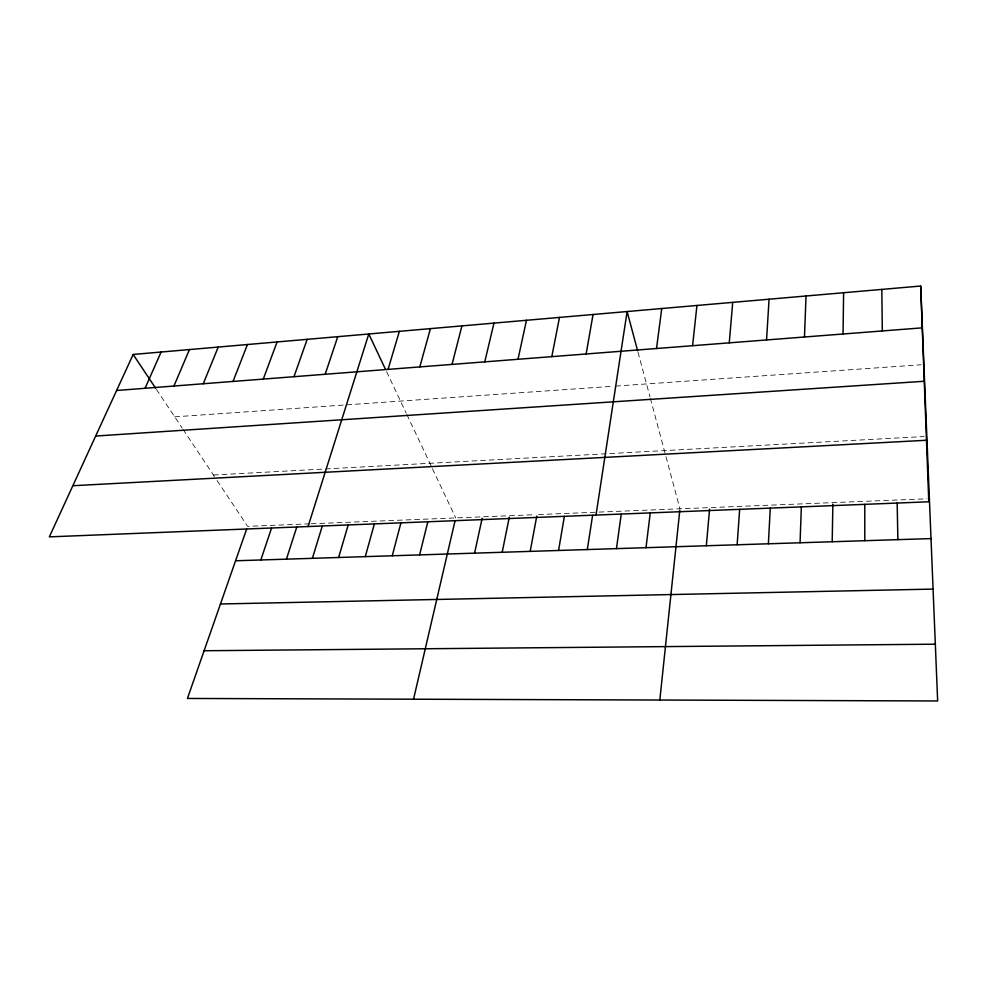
<?xml version="1.0" encoding="UTF-8"?>
<svg xmlns="http://www.w3.org/2000/svg" width="987" height="987" viewBox="0 0 987 987"><rect width="100%" height="100%" fill="white"/><g stroke="black" fill="none" stroke-linecap="round" stroke-linejoin="round"><path stroke-width="0.74" stroke-dasharray="4.93 3.7" d="M174.687 416.835L612.631 386.299M615.617 386.09L921.044 364.783M213.426 475.006L924.202 436.55M309.647 523.838L247.601 526.355L216.782 480.052M311.139 523.776L506.578 515.856M509.588 515.732L533.992 514.733M538.507 514.56L597.579 512.154M599.084 512.093L926.929 498.805M156.427 389.396L182.2 428.111M183.027 429.357L215.943 478.794M386.571 371.618L406.2 413.158M406.841 414.503L431.812 467.32M432.442 468.665L455.723 517.916M638.009 352.199L649.977 396.897M650.359 398.341L679.957 508.823"/><path stroke-width="1.48" d="M843.058 334.001L843.601 292.732M832.201 541.752L832.868 504.123M800.062 542.776L801.345 506.886M804.479 336.999L806.021 296.001M768.379 543.788L770.279 508.12M766.554 339.947L769.058 299.209M737.141 544.775L739.645 509.465M729.257 342.847L732.712 302.367M706.334 545.762L709.567 509.144M659.822 700.03L679.796 510.341M692.59 345.697L696.933 305.476M646.004 547.686L650.236 513.018M656.515 348.51L661.746 308.536M616.456 548.624L621.23 514.178M596.012 515.066L627.115 311.547L637.627 350.78M587.314 549.562L592.607 515.325M558.556 550.475L564.367 516.448M586.142 353.975L593.039 314.508M530.192 551.375L536.78 516.09M551.807 356.652L559.493 317.419M502.198 552.276L509.292 517.188M474.574 553.152L482.162 518.274M518.015 359.28L526.466 320.281M413.541 699.215L455.044 520.803M484.765 361.859L493.956 323.107M419.611 554.904L427.766 522.012M452.034 364.4L461.941 325.895M392.258 555.78L400.87 523.073M365.276 556.631L374.32 524.134M419.808 366.917L430.418 328.634M338.652 557.482L348.115 525.183M388.088 369.372L399.365 331.324M312.385 558.321L322.243 526.207M308.067 526.552L368.78 333.988L385.325 368.99M286.44 559.148L296.717 527.218M325.167 374.27L337.751 336.678M260.839 559.962L271.499 528.23M246.602 529.217L187.431 698.451L937.65 700.967L920.686 286.033L133.159 354.456L49.35 536.866L928.779 501.791L920.686 286.033M293.978 376.701L307.179 339.331M263.282 379.082L277.088 341.946M233.043 381.438L247.441 344.525M203.273 383.746L218.226 347.066M173.946 386.028L189.455 349.558M145.052 388.273L161.103 352.026M116.602 390.494L922.253 327.844M95.665 436.044L924.264 381.266M72.841 485.727L926.472 440.264M235.572 560.776L931.444 538.581M220.459 603.982L933.369 589.079M204.112 650.741L935.479 644.19M133.159 354.456L155.613 388.175M897.171 503.062L897.874 539.655M881.823 289.413L882.316 330.953M864.772 504.357L864.797 540.716"/></g></svg>
